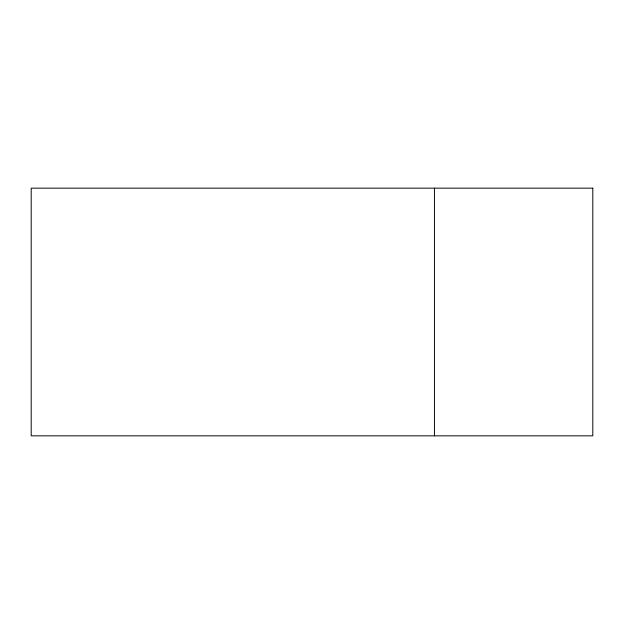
<?xml version="1.0" encoding="UTF-8"?>
<svg xmlns="http://www.w3.org/2000/svg" width="624" height="624" viewBox="0 0 624 624"><rect width="100%" height="100%" fill="white"/><g stroke="black" fill="none" stroke-linecap="round" stroke-linejoin="round"><path stroke-width="0.94" d="M434.437 188.159L434.437 435.841M592.8 188.159L31.2 188.159L31.2 435.841L592.8 435.841L592.8 188.159"/></g></svg>
